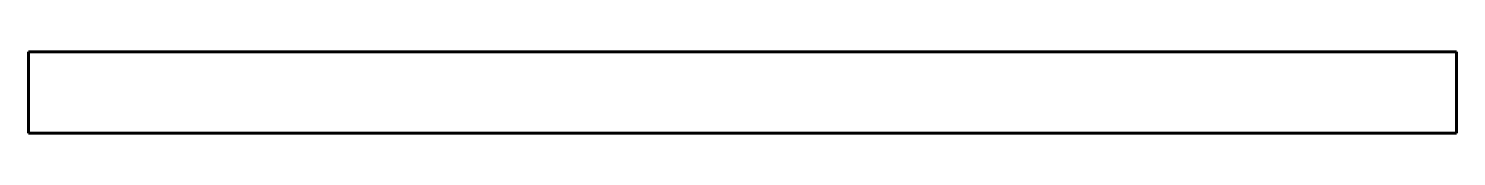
# Model space of a CAD drawing. Header units: millimetres. Extents: x 0 to 2986, y 0 to 170.
import ezdxf

# ---------------------------------------------------------------- set-up
doc = ezdxf.new("R2010")
doc.units = ezdxf.units.MM
doc.linetypes.add('K5LT_BASIC', pattern=[0])

msp = doc.modelspace()

# ---------------------------------------------------------------- linework, layer by layer
at = {"color": 150, "linetype": 'K5LT_BASIC', "lineweight": 60, "true_color": 0x0080ff}
for p, q in [((0, 0), (0, 170)), ((0, 170), (43.9, 170)), ((43.9, 170), (1076.9, 170)), ((1076.9, 170), (1387.5, 170)), ((1387.5, 170), (2558.1, 170)), ((2558.1, 170), (2835.7, 170)), ((2835.7, 170), (2985.6, 170)), ((2985.6, 0), (2985.6, 170)), ((0, 0), (43.9, 0)), ((43.9, 0), (1076.9, 0)), ((1076.9, 0), (1387.5, 0)), ((1387.5, 0), (2558.1, 0)), ((2558.1, 0), (2835.7, 0)), ((2835.7, 0), (2985.6, 0))]:
    msp.add_line(p, q, dxfattribs=at)

doc.saveas('drawing.dxf')
